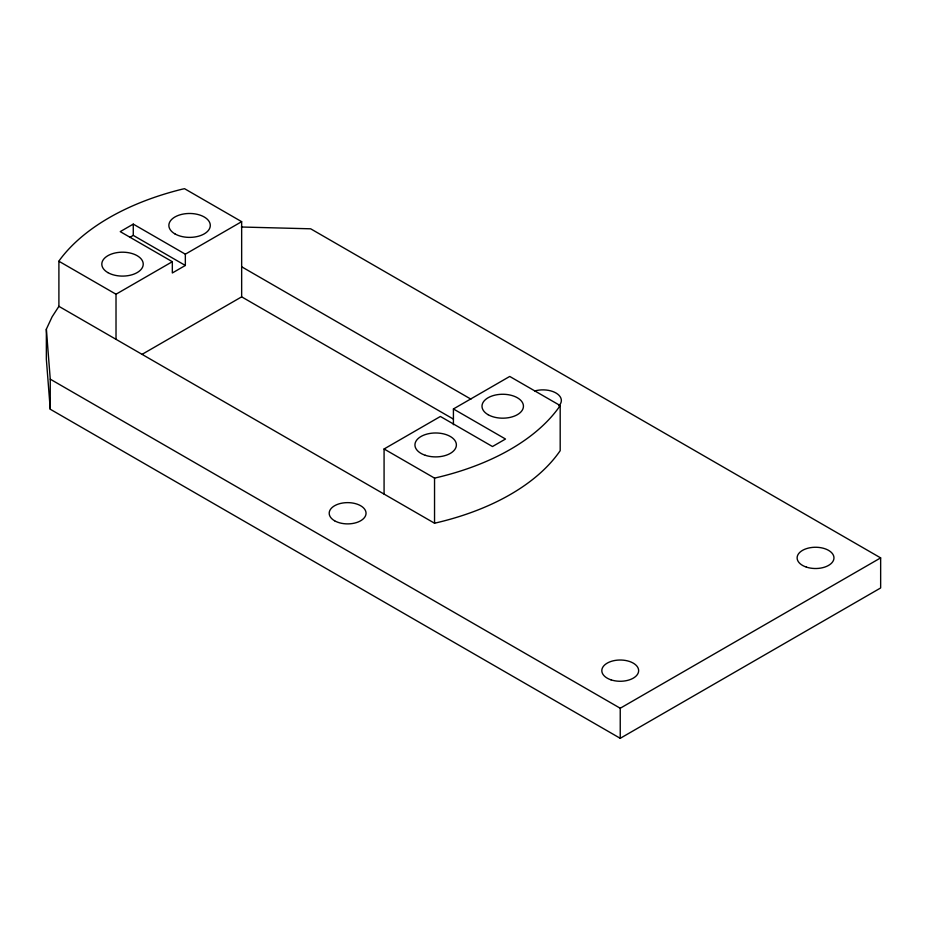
<?xml version="1.0" encoding="UTF-8"?>
<svg xmlns="http://www.w3.org/2000/svg" width="927" height="927" viewBox="0 0 927 927"><rect width="100%" height="100%" fill="white"/><g stroke="black" fill="none" stroke-linecap="round" stroke-linejoin="round"><path stroke-width="1.39" d="M241.402 227.011L310.672 228.807L880.65 557.892L880.65 587.961L620.233 738.309L50.255 409.236L46.35 359.236L46.35 329.166L52.097 316.837L58.899 306.339L58.899 261.24L59.838 259.769A232.851 134.438 0 0 1 182.005 189.235L184.543 188.691L241.657 221.669L241.657 296.849L453.361 419.074M185.342 254.183L133.268 224.114L120.243 231.634L172.329 261.704L172.329 272.978L185.342 265.458L185.342 254.183L241.657 221.669M129.71 237.439L133.268 235.388L185.342 265.458M58.899 261.24L116.014 294.218L172.329 261.704M142.132 354.311L241.657 296.849M384.079 494.091L384.079 448.981L440.395 416.466L492.48 446.536L505.505 439.027L453.419 408.958L453.419 424.705M453.419 408.958L509.734 376.443L560.186 405.574L560.186 450.673A223.558 129.062 0 0 1 434.543 523.222L58.899 306.339M46.35 329.166L50.255 379.166L620.233 708.24L880.65 557.892M241.657 266.779L470.904 399.131M384.079 448.981L434.543 478.112A223.558 129.062 0 0 0 560.186 405.574M620.233 708.24L620.233 738.309M434.543 478.112L434.543 523.222M133.268 224.114L133.268 235.388M116.014 294.218L116.014 339.317M50.255 379.166L50.255 409.236M534.786 390.962A18.413 10.626 0 0 1 556.374 393.233A18.413 10.626 0 0 1 558.888 405.817M806.339 567.092A18.413 10.626 0 0 0 833.964 557.892A18.413 10.626 0 0 0 806.339 548.68A18.413 10.626 0 0 0 806.339 567.092M611.032 679.85A18.413 10.626 0 0 0 638.645 670.65A18.413 10.626 0 0 0 611.032 661.438A18.413 10.626 0 0 0 611.032 679.85M334.601 520.777A18.413 10.626 0 0 0 365.412 516.015A18.413 10.626 0 0 0 342.863 502.99A18.413 10.626 0 0 0 334.601 520.777M107.868 272.596A20.718 11.958 0 0 0 142.526 267.243A20.718 11.958 0 0 0 117.161 252.596A20.718 11.958 0 0 0 107.868 272.596M174.925 233.882A20.718 11.958 0 0 0 209.583 228.529A20.718 11.958 0 0 0 184.218 213.882A20.718 11.958 0 0 0 174.925 233.882M488.077 414.682A20.718 11.958 0 0 0 522.735 409.317A20.718 11.958 0 0 0 497.359 394.67A20.718 11.958 0 0 0 488.077 414.682M425.308 455.296A20.718 11.958 0 0 0 456.385 444.937A20.718 11.958 0 0 0 425.308 434.578A20.718 11.958 0 0 0 425.308 455.296"/></g></svg>
